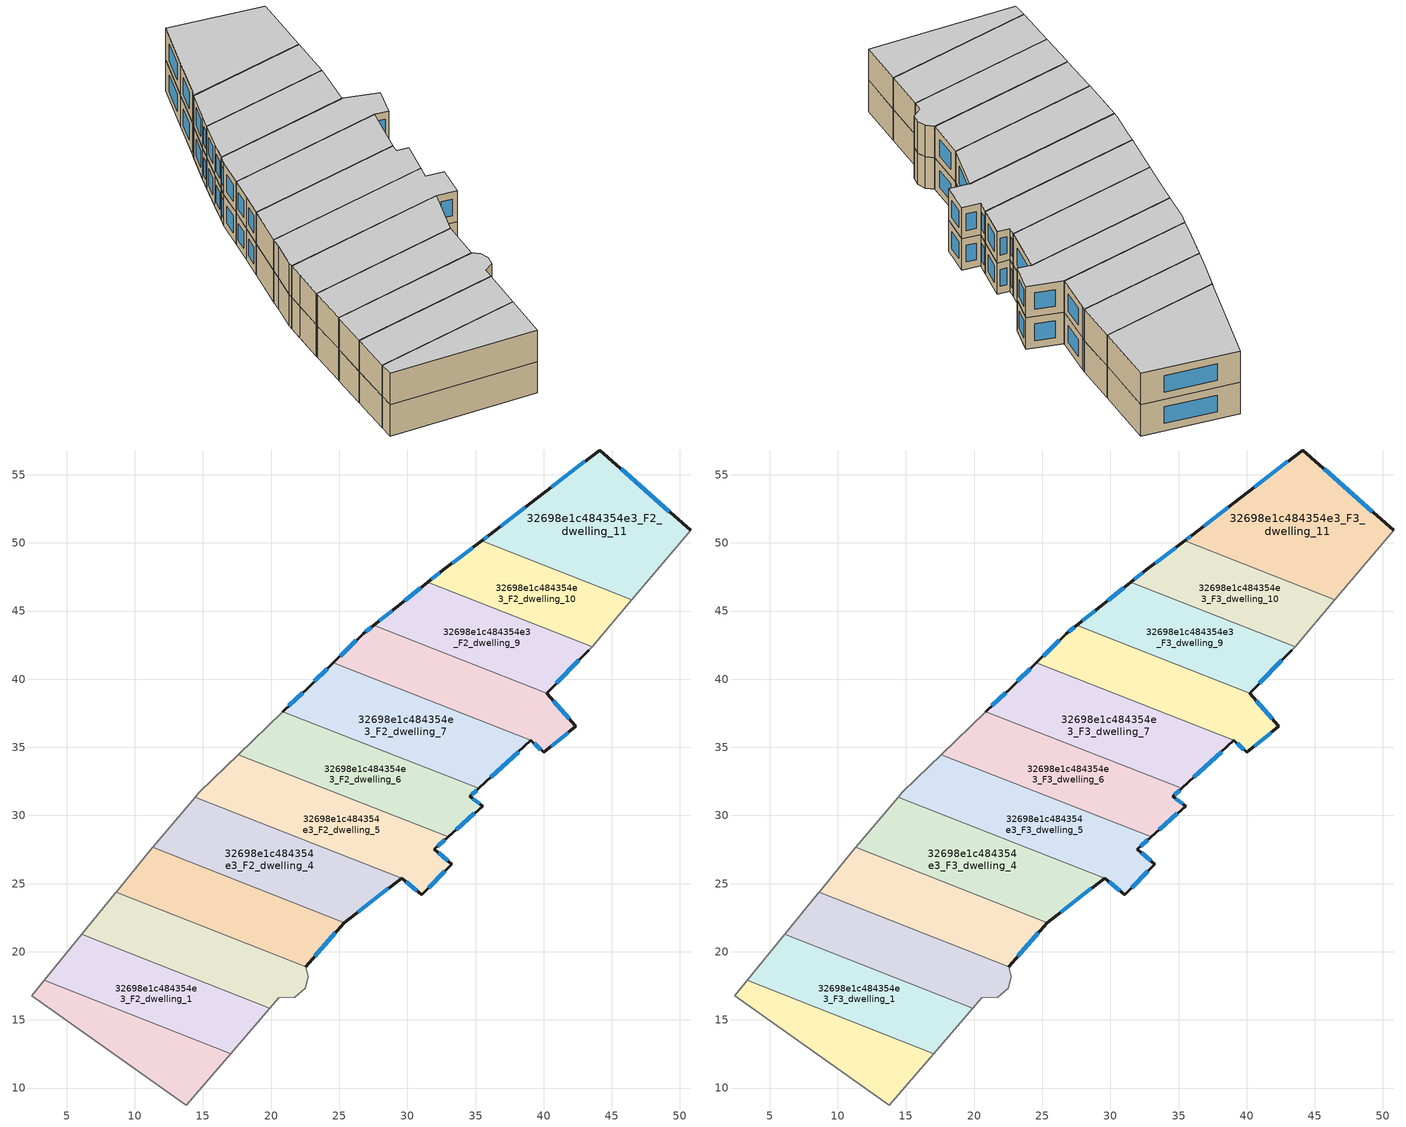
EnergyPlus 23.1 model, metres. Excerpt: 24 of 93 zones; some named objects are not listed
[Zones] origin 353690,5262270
32698e1c484354e3_F2_dwelling_0
 floor to 32698e1c484354e3_F1_dwelling_0 (EU_floor_Construction): 17.04,12.53 13.79,8.76 2.43,16.77 3.35,17.9 z6
 wall to 32698e1c484354e3_F2_dwelling_1 (EU_wall_Construction): 17.04,12.53 3.35,17.9 z6:9
 wall adiabatic (EU_wall_Construction): 3.35,17.9 2.43,16.77 13.79,8.76 17.04,12.53 z6:9
32698e1c484354e3_F2_dwelling_1
 floor to 32698e1c484354e3_F1_dwelling_1 (EU_floor_Construction): 19.92,15.87 17.04,12.53 3.35,17.9 6.11,21.28 z6
 wall to 32698e1c484354e3_F2_dwelling_2 (EU_wall_Construction): 19.92,15.87 6.11,21.28 z6:9
 wall adiabatic (EU_wall_Construction): 17.04,12.53 19.92,15.87 / 6.11,21.28 3.35,17.9 z6:9
32698e1c484354e3_F2_dwelling_10
 floor to 32698e1c484354e3_F1_dwelling_10 (EU_floor_Construction): 46.47,45.83 43.55,42.39 31.5,47.11 32.64,48.02 35.45,50.15 z6
 wall outside (EU_wall_Construction): 35.45,50.15 32.64,48.02 31.5,47.11 z6:9
 wall adiabatic (EU_wall_Construction): 43.55,42.39 46.47,45.83 z6:9
 wall to 32698e1c484354e3_F2_dwelling_9 (EU_wall_Construction): 31.5,47.11 43.55,42.39 z6:9
 wall to 32698e1c484354e3_F2_dwelling_11 (EU_wall_Construction): 46.47,45.83 35.45,50.15 z6:9
 window (EU_Window_Construction): 32.37,47.81 31.77,47.32 / 34.79,49.65 33.3,48.52 z6.7:8.3
32698e1c484354e3_F2_dwelling_11
 floor to 32698e1c484354e3_F1_dwelling_11 (EU_floor_Construction): 50.79,50.91 46.47,45.83 35.45,50.15 36.03,50.59 39.47,53.25 44.11,56.82 z6
 wall outside (EU_wall_Construction): 50.79,50.91 44.11,56.82 39.47,53.25 36.03,50.59 35.45,50.15 z6:9
 wall adiabatic (EU_wall_Construction): 46.47,45.83 50.79,50.91 z6:9
 window (EU_Window_Construction): 49.22,52.3 45.68,55.43 / 35.9,50.49 35.59,50.25 / 38.66,52.63 36.84,51.22 / 43.02,55.98 40.56,54.09 z6.7:8.3
32698e1c484354e3_F2_dwelling_2
 floor to 32698e1c484354e3_F1_dwelling_2 (EU_floor_Construction): 22.56,18.91 22.74,18.15 22.5,17.33 21.73,16.68 20.58,16.64 19.92,15.87 6.11,21.28 8.53,24.25 8.63,24.37 z6
 wall adiabatic (EU_wall_Construction): 19.92,15.87 20.58,16.64 21.73,16.68 22.5,17.33 22.74,18.15 22.56,18.91 / 8.63,24.37 8.53,24.25 6.11,21.28 z6:9
 wall to 32698e1c484354e3_F2_dwelling_3 (EU_wall_Construction): 22.56,18.91 8.63,24.37 z6:9
32698e1c484354e3_F2_dwelling_3
 floor to 32698e1c484354e3_F1_dwelling_3 (EU_floor_Construction): 25.36,22.15 22.56,18.91 8.63,24.37 11.1,27.43 11.3,27.66 z6
 wall outside (EU_wall_Construction): 22.56,18.91 25.36,22.15 z6:9
 wall adiabatic (EU_wall_Construction): 11.3,27.66 11.1,27.43 8.63,24.37 z6:9
 wall to 32698e1c484354e3_F2_dwelling_4 (EU_wall_Construction): 25.36,22.15 11.3,27.66 z6:9
 window (EU_Window_Construction): 23.21,19.67 24.7,21.39 z6.7:8.3
32698e1c484354e3_F2_dwelling_4
 floor to 32698e1c484354e3_F1_dwelling_4 (EU_floor_Construction): 29.57,25.41 25.36,22.15 11.3,27.66 13.41,30.13 14.42,31.35 z6
 wall outside (EU_wall_Construction): 25.36,22.15 29.57,25.41 z6:9
 wall adiabatic (EU_wall_Construction): 14.42,31.35 13.41,30.13 11.3,27.66 z6:9
 wall to 32698e1c484354e3_F2_dwelling_5 (EU_wall_Construction): 29.57,25.41 14.42,31.35 z6:9
 window (EU_Window_Construction): 26.35,22.91 28.58,24.64 z6.7:8.3
32698e1c484354e3_F2_dwelling_5
 floor to 32698e1c484354e3_F1_dwelling_5 (EU_floor_Construction): 32.98,28.42 31.99,27.54 33.25,26.42 31.04,24.17 29.57,25.41 14.42,31.35 14.72,31.71 16.69,33.62 17.57,34.46 z6
 wall outside (EU_wall_Construction): 29.57,25.41 31.04,24.17 33.25,26.42 31.99,27.54 32.98,28.42 z6:9
 wall adiabatic (EU_wall_Construction): 17.57,34.46 16.69,33.62 14.72,31.71 14.42,31.35 z6:9
 wall to 32698e1c484354e3_F2_dwelling_6 (EU_wall_Construction): 32.98,28.42 17.57,34.46 z6:9
 window (EU_Window_Construction): 32.22,27.75 32.75,28.22 / 32.95,26.68 32.28,27.28 / 31.56,24.7 32.73,25.89 / 29.91,25.12 30.69,24.46 z6.7:8.3
32698e1c484354e3_F2_dwelling_6
 floor to 32698e1c484354e3_F1_dwelling_6 (EU_floor_Construction): 35.22,31.99 34.58,31.4 35.51,30.68 32.98,28.42 17.57,34.46 20.87,37.62 z6
 wall outside (EU_wall_Construction): 32.98,28.42 35.51,30.68 34.58,31.4 35.22,31.99 z6:9
 wall adiabatic (EU_wall_Construction): 20.87,37.62 17.57,34.46 z6:9
 wall to 32698e1c484354e3_F2_dwelling_7 (EU_wall_Construction): 35.22,31.99 20.87,37.62 z6:9
 window (EU_Window_Construction): 34.73,31.54 35.07,31.85 / 35.29,30.85 34.8,31.23 / 33.57,28.95 34.92,30.15 z6.7:8.3
32698e1c484354e3_F2_dwelling_7
 floor to 32698e1c484354e3_F1_dwelling_7 (EU_floor_Construction): 39.07,35.5 35.22,31.99 20.87,37.62 22.74,39.41 24.56,41.19 z6
 wall outside (EU_wall_Construction): 24.56,41.19 22.74,39.41 20.87,37.62 / 35.22,31.99 39.07,35.5 z6:9
 wall to 32698e1c484354e3_F2_dwelling_8 (EU_wall_Construction): 39.07,35.5 24.56,41.19 z6:9
 window (EU_Window_Construction): 24.13,40.77 23.17,39.83 / 36.13,32.81 38.17,34.68 / 22.3,38.99 21.31,38.04 z6.7:8.3
32698e1c484354e3_F2_dwelling_8
 floor to 32698e1c484354e3_F1_dwelling_8 (EU_floor_Construction): 40.21,38.98 42.36,36.53 40.02,34.63 39.07,35.5 24.56,41.19 26.77,43.35 27.53,43.95 z6
 wall outside (EU_wall_Construction): 27.53,43.95 26.77,43.35 24.56,41.19 / 39.07,35.5 40.02,34.63 42.36,36.53 40.21,38.98 z6:9
 wall to 32698e1c484354e3_F2_dwelling_9 (EU_wall_Construction): 40.21,38.98 27.53,43.95 z6:9
 window (EU_Window_Construction): 27.35,43.81 26.95,43.49 / 41.86,37.11 40.72,38.4 / 40.57,35.08 41.81,36.09 / 39.29,35.3 39.8,34.84 / 26.25,42.84 25.08,41.7 z6.7:8.3
32698e1c484354e3_F2_dwelling_9
 floor to 32698e1c484354e3_F1_dwelling_9 (EU_floor_Construction): 43.55,42.39 43.32,42.11 40.21,38.98 27.53,43.95 29.28,45.34 31.5,47.11 z6
 wall outside (EU_wall_Construction): 40.21,38.98 43.32,42.11 / 31.5,47.11 29.28,45.34 27.53,43.95 z6:9
 wall adiabatic (EU_wall_Construction): 43.32,42.11 43.55,42.39 z6:9
 window (EU_Window_Construction): 40.94,39.71 42.59,41.38 / 28.87,45.02 27.94,44.28 / 30.98,46.7 29.8,45.76 z6.7:8.3
32698e1c484354e3_F3_dwelling_0
 floor to 32698e1c484354e3_F2_dwelling_0 (EU_floor_Construction): 17.04,12.53 13.79,8.76 2.43,16.77 3.35,17.9 z9
 wall to 32698e1c484354e3_F3_dwelling_1 (EU_wall_Construction): 17.04,12.53 3.35,17.9 z9:12
 wall adiabatic (EU_wall_Construction): 3.35,17.9 2.43,16.77 13.79,8.76 17.04,12.53 z9:12
 ceiling to 32698e1c484354e3_F4_dwelling_0 (EU_floor_Construction): 13.79,8.76 17.04,12.53 3.35,17.9 2.43,16.77 z12
32698e1c484354e3_F3_dwelling_1
 floor to 32698e1c484354e3_F2_dwelling_1 (EU_floor_Construction): 19.92,15.87 17.04,12.53 3.35,17.9 6.11,21.28 z9
 wall to 32698e1c484354e3_F3_dwelling_2 (EU_wall_Construction): 19.92,15.87 6.11,21.28 z9:12
 wall adiabatic (EU_wall_Construction): 17.04,12.53 19.92,15.87 / 6.11,21.28 3.35,17.9 z9:12
 ceiling to 32698e1c484354e3_F4_dwelling_1 (EU_floor_Construction): 17.04,12.53 19.92,15.87 6.11,21.28 3.35,17.9 z12
32698e1c484354e3_F3_dwelling_10
 floor to 32698e1c484354e3_F2_dwelling_10 (EU_floor_Construction): 46.47,45.83 43.55,42.39 31.5,47.11 32.64,48.02 35.45,50.15 z9
 wall outside (EU_wall_Construction): 35.45,50.15 32.64,48.02 31.5,47.11 z9:12
 wall adiabatic (EU_wall_Construction): 43.55,42.39 46.47,45.83 z9:12
 wall to 32698e1c484354e3_F3_dwelling_9 (EU_wall_Construction): 31.5,47.11 43.55,42.39 z9:12
 wall to 32698e1c484354e3_F3_dwelling_11 (EU_wall_Construction): 46.47,45.83 35.45,50.15 z9:12
 window (EU_Window_Construction): 32.37,47.81 31.77,47.32 / 34.79,49.65 33.3,48.52 z9.7:11.3
 ceiling to 32698e1c484354e3_F4_dwelling_10 (EU_floor_Construction): 43.55,42.39 46.47,45.83 35.45,50.15 32.64,48.02 31.5,47.11 z12
32698e1c484354e3_F3_dwelling_11
 floor to 32698e1c484354e3_F2_dwelling_11 (EU_floor_Construction): 50.79,50.91 46.47,45.83 35.45,50.15 36.03,50.59 39.47,53.25 44.11,56.82 z9
 wall outside (EU_wall_Construction): 50.79,50.91 44.11,56.82 39.47,53.25 36.03,50.59 35.45,50.15 z9:12
 wall adiabatic (EU_wall_Construction): 46.47,45.83 50.79,50.91 z9:12
 window (EU_Window_Construction): 49.22,52.3 45.68,55.43 / 35.9,50.49 35.59,50.25 / 38.66,52.63 36.84,51.22 / 43.02,55.98 40.56,54.09 z9.7:11.3
 ceiling to 32698e1c484354e3_F4_dwelling_11 (EU_floor_Construction): 46.47,45.83 50.79,50.91 44.11,56.82 39.47,53.25 36.03,50.59 35.45,50.15 z12
32698e1c484354e3_F3_dwelling_2
 floor to 32698e1c484354e3_F2_dwelling_2 (EU_floor_Construction): 22.56,18.91 22.74,18.15 22.5,17.33 21.73,16.68 20.58,16.64 19.92,15.87 6.11,21.28 8.53,24.25 8.63,24.37 z9
 wall adiabatic (EU_wall_Construction): 19.92,15.87 20.58,16.64 21.73,16.68 22.5,17.33 22.74,18.15 22.56,18.91 / 8.63,24.37 8.53,24.25 6.11,21.28 z9:12
 wall to 32698e1c484354e3_F3_dwelling_3 (EU_wall_Construction): 22.56,18.91 8.63,24.37 z9:12
 ceiling to 32698e1c484354e3_F4_dwelling_2 (EU_floor_Construction): 21.73,16.68 22.5,17.33 22.74,18.15 22.56,18.91 8.63,24.37 8.53,24.25 6.11,21.28 19.92,15.87 20.58,16.64 z12
32698e1c484354e3_F3_dwelling_3
 floor to 32698e1c484354e3_F2_dwelling_3 (EU_floor_Construction): 25.36,22.15 22.56,18.91 8.63,24.37 11.1,27.43 11.3,27.66 z9
 wall outside (EU_wall_Construction): 22.56,18.91 25.36,22.15 z9:12
 wall adiabatic (EU_wall_Construction): 11.3,27.66 11.1,27.43 8.63,24.37 z9:12
 wall to 32698e1c484354e3_F3_dwelling_4 (EU_wall_Construction): 25.36,22.15 11.3,27.66 z9:12
 window (EU_Window_Construction): 23.21,19.67 24.7,21.39 z9.7:11.3
 ceiling to 32698e1c484354e3_F4_dwelling_3 (EU_floor_Construction): 22.56,18.91 25.36,22.15 11.3,27.66 11.1,27.43 8.63,24.37 z12
32698e1c484354e3_F3_dwelling_4
 floor to 32698e1c484354e3_F2_dwelling_4 (EU_floor_Construction): 29.57,25.41 25.36,22.15 11.3,27.66 13.41,30.13 14.42,31.35 z9
 wall outside (EU_wall_Construction): 25.36,22.15 29.57,25.41 z9:12
 wall adiabatic (EU_wall_Construction): 14.42,31.35 13.41,30.13 11.3,27.66 z9:12
 wall to 32698e1c484354e3_F3_dwelling_5 (EU_wall_Construction): 29.57,25.41 14.42,31.35 z9:12
 window (EU_Window_Construction): 26.35,22.91 28.58,24.64 z9.7:11.3
 ceiling to 32698e1c484354e3_F4_dwelling_4 (EU_floor_Construction): 29.57,25.41 14.42,31.35 13.41,30.13 11.3,27.66 25.36,22.15 z12
32698e1c484354e3_F3_dwelling_5
 floor to 32698e1c484354e3_F2_dwelling_5 (EU_floor_Construction): 32.98,28.42 31.99,27.54 33.25,26.42 31.04,24.17 29.57,25.41 14.42,31.35 14.72,31.71 16.69,33.62 17.57,34.46 z9
 wall outside (EU_wall_Construction): 29.57,25.41 31.04,24.17 33.25,26.42 31.99,27.54 32.98,28.42 z9:12
 wall adiabatic (EU_wall_Construction): 17.57,34.46 16.69,33.62 14.72,31.71 14.42,31.35 z9:12
 wall to 32698e1c484354e3_F3_dwelling_6 (EU_wall_Construction): 32.98,28.42 17.57,34.46 z9:12
 window (EU_Window_Construction): 32.22,27.75 32.75,28.22 / 32.95,26.68 32.28,27.28 / 31.56,24.7 32.73,25.89 / 29.91,25.12 30.69,24.46 z9.7:11.3
 ceiling to 32698e1c484354e3_F4_dwelling_5 (EU_floor_Construction): 31.04,24.17 33.25,26.42 31.99,27.54 32.98,28.42 17.57,34.46 16.69,33.62 14.72,31.71 14.42,31.35 29.57,25.41 z12
32698e1c484354e3_F3_dwelling_6
 floor to 32698e1c484354e3_F2_dwelling_6 (EU_floor_Construction): 35.22,31.99 34.58,31.4 35.51,30.68 32.98,28.42 17.57,34.46 20.87,37.62 z9
 wall outside (EU_wall_Construction): 32.98,28.42 35.51,30.68 34.58,31.4 35.22,31.99 z9:12
 wall adiabatic (EU_wall_Construction): 20.87,37.62 17.57,34.46 z9:12
 wall to 32698e1c484354e3_F3_dwelling_7 (EU_wall_Construction): 35.22,31.99 20.87,37.62 z9:12
 window (EU_Window_Construction): 34.73,31.54 35.07,31.85 / 35.29,30.85 34.8,31.23 / 33.57,28.95 34.92,30.15 z9.7:11.3
 ceiling to 32698e1c484354e3_F4_dwelling_6 (EU_floor_Construction): 35.51,30.68 34.58,31.4 35.22,31.99 20.87,37.62 17.57,34.46 32.98,28.42 z12
32698e1c484354e3_F3_dwelling_7
 floor to 32698e1c484354e3_F2_dwelling_7 (EU_floor_Construction): 39.07,35.5 35.22,31.99 20.87,37.62 22.74,39.41 24.56,41.19 z9
 wall outside (EU_wall_Construction): 24.56,41.19 22.74,39.41 20.87,37.62 / 35.22,31.99 39.07,35.5 z9:12
 wall to 32698e1c484354e3_F3_dwelling_8 (EU_wall_Construction): 39.07,35.5 24.56,41.19 z9:12
 window (EU_Window_Construction): 24.13,40.77 23.17,39.83 / 36.13,32.81 38.17,34.68 / 22.3,38.99 21.31,38.04 z9.7:11.3
 ceiling to 32698e1c484354e3_F4_dwelling_7 (EU_floor_Construction): 39.07,35.5 24.56,41.19 22.74,39.41 20.87,37.62 35.22,31.99 z12
32698e1c484354e3_F3_dwelling_8
 floor to 32698e1c484354e3_F2_dwelling_8 (EU_floor_Construction): 40.21,38.98 42.36,36.53 40.02,34.63 39.07,35.5 24.56,41.19 26.77,43.35 27.53,43.95 z9
 wall outside (EU_wall_Construction): 27.53,43.95 26.77,43.35 24.56,41.19 / 39.07,35.5 40.02,34.63 42.36,36.53 40.21,38.98 z9:12
 wall to 32698e1c484354e3_F3_dwelling_9 (EU_wall_Construction): 40.21,38.98 27.53,43.95 z9:12
 window (EU_Window_Construction): 27.35,43.81 26.95,43.49 / 41.86,37.11 40.72,38.4 / 40.57,35.08 41.81,36.09 / 39.29,35.3 39.8,34.84 / 26.25,42.84 25.08,41.7 z9.7:11.3
 ceiling to 32698e1c484354e3_F4_dwelling_8 (EU_floor_Construction): 42.36,36.53 40.21,38.98 27.53,43.95 26.77,43.35 24.56,41.19 39.07,35.5 40.02,34.63 z12
32698e1c484354e3_F3_dwelling_9
 floor to 32698e1c484354e3_F2_dwelling_9 (EU_floor_Construction): 43.55,42.39 43.32,42.11 40.21,38.98 27.53,43.95 29.28,45.34 31.5,47.11 z9
 wall outside (EU_wall_Construction): 40.21,38.98 43.32,42.11 / 31.5,47.11 29.28,45.34 27.53,43.95 z9:12
 wall adiabatic (EU_wall_Construction): 43.32,42.11 43.55,42.39 z9:12
 window (EU_Window_Construction): 40.94,39.71 42.59,41.38 / 28.87,45.02 27.94,44.28 / 30.98,46.7 29.8,45.76 z9.7:11.3
 ceiling to 32698e1c484354e3_F4_dwelling_9 (EU_floor_Construction): 43.32,42.11 43.55,42.39 31.5,47.11 29.28,45.34 27.53,43.95 40.21,38.98 z12
[Building]
EU S2 Campaign: North Axis=0; Terrain=City; Solar Distribution=FullExterior
[Site:Location]
Budapest.Ferenc.Liszt.Intl.AP: Latitude=47.437; Longitude=19.256; Time Zone=1; Elevation=185
[SizingPeriod:WeatherFileDays]
AnnualSizingPeriod: Begin Month=1; Begin Day of Month=1; End Month=12; End Day of Month=31; Day of Week for Start Day=Monday; Use Weather File Daylight Saving Period=No; Use Weather File Rain and Snow Indicators=No
[MATERIAL]
EU_InternalMass_Material: Roughness=MediumRough; Thickness=0.1; Conductivity=1; Density=1800; Specific Heat=900; Thermal Absorptance=0.9; Solar Absorptance=0.7; Visible Absorptance=0.7
[MATERIAL:NOMASS] Roughness=MediumRough; Thermal Absorptance=0.9; Solar Absorptance=0.7; Visible Absorptance=0.7
Name | Thermal Resistance
EU_wall_NoMass | 0.832559
EU_floor_NoMass | 0.872794
[WINDOWMATERIAL:SIMPLEGLAZINGSYSTEM]
EU_Window_SimpleGlazing: UFactor=2.79869; Solar Heat Gain Coefficient=0.75; Visible Transmittance=0.75
[CONSTRUCTION]
EU_wall_Construction: EU_wall_NoMass
EU_floor_Construction: EU_floor_NoMass
EU_Window_Construction: EU_Window_SimpleGlazing
EU_InternalMass_Construction: EU_InternalMass_Material
[ZONE] Type=1; Multiplier=1; Ceiling Height=autocalculate; Floor Area=autocalculate; Part of Total Floor Area=Yes
Name | Volume
32698e1c484354e3_F2_dwelling_0; 32698e1c484354e3_F3_dwelling_0 | 133.978
32698e1c484354e3_F2_dwelling_1; 32698e1c484354e3_F3_dwelling_1 | 184.171
32698e1c484354e3_F2_dwelling_10; 32698e1c484354e3_F3_dwelling_10 | 158.894
32698e1c484354e3_F2_dwelling_11; 32698e1c484354e3_F3_dwelling_11 | 255.694
32698e1c484354e3_F2_dwelling_2; 32698e1c484354e3_F3_dwelling_2 | 175.548
32698e1c484354e3_F2_dwelling_3; 32698e1c484354e3_F3_dwelling_3 | 181.861
32698e1c484354e3_F2_dwelling_4; 32698e1c484354e3_F3_dwelling_4 | 215.205
32698e1c484354e3_F2_dwelling_5; 32698e1c484354e3_F3_dwelling_5 | 216.881
32698e1c484354e3_F2_dwelling_6; 32698e1c484354e3_F3_dwelling_6 | 202.932
32698e1c484354e3_F2_dwelling_7; 32698e1c484354e3_F3_dwelling_7 | 217.255
32698e1c484354e3_F2_dwelling_8; 32698e1c484354e3_F3_dwelling_8 | 181.585
32698e1c484354e3_F2_dwelling_9; 32698e1c484354e3_F3_dwelling_9 | 175.362
[INTERNALMASS] Construction=EU_InternalMass_Construction
Name | Zone or ZoneList | Surface Area
32698e1c484354e3_F2_dwelling_0_EU_InternalMass | 32698e1c484354e3_F2_dwelling_0 | 44.659
32698e1c484354e3_F2_dwelling_1_EU_InternalMass | 32698e1c484354e3_F2_dwelling_1 | 61.3902
32698e1c484354e3_F2_dwelling_2_EU_InternalMass | 32698e1c484354e3_F2_dwelling_2 | 58.5158
32698e1c484354e3_F2_dwelling_3_EU_InternalMass | 32698e1c484354e3_F2_dwelling_3 | 60.6205
32698e1c484354e3_F2_dwelling_4_EU_InternalMass | 32698e1c484354e3_F2_dwelling_4 | 71.7347
32698e1c484354e3_F2_dwelling_5_EU_InternalMass | 32698e1c484354e3_F2_dwelling_5 | 72.2934
32698e1c484354e3_F2_dwelling_6_EU_InternalMass | 32698e1c484354e3_F2_dwelling_6 | 67.6438
32698e1c484354e3_F2_dwelling_7_EU_InternalMass | 32698e1c484354e3_F2_dwelling_7 | 72.4183
32698e1c484354e3_F2_dwelling_8_EU_InternalMass | 32698e1c484354e3_F2_dwelling_8 | 60.5281
32698e1c484354e3_F2_dwelling_9_EU_InternalMass | 32698e1c484354e3_F2_dwelling_9 | 58.4542
32698e1c484354e3_F2_dwelling_10_EU_InternalMass | 32698e1c484354e3_F2_dwelling_10 | 52.9648
32698e1c484354e3_F2_dwelling_11_EU_InternalMass | 32698e1c484354e3_F2_dwelling_11 | 85.2314
32698e1c484354e3_F3_dwelling_0_EU_InternalMass | 32698e1c484354e3_F3_dwelling_0 | 44.659
32698e1c484354e3_F3_dwelling_1_EU_InternalMass | 32698e1c484354e3_F3_dwelling_1 | 61.3902
32698e1c484354e3_F3_dwelling_2_EU_InternalMass | 32698e1c484354e3_F3_dwelling_2 | 58.5158
32698e1c484354e3_F3_dwelling_3_EU_InternalMass | 32698e1c484354e3_F3_dwelling_3 | 60.6205
32698e1c484354e3_F3_dwelling_4_EU_InternalMass | 32698e1c484354e3_F3_dwelling_4 | 71.7347
32698e1c484354e3_F3_dwelling_5_EU_InternalMass | 32698e1c484354e3_F3_dwelling_5 | 72.2934
32698e1c484354e3_F3_dwelling_6_EU_InternalMass | 32698e1c484354e3_F3_dwelling_6 | 67.6438
32698e1c484354e3_F3_dwelling_7_EU_InternalMass | 32698e1c484354e3_F3_dwelling_7 | 72.4183
32698e1c484354e3_F3_dwelling_8_EU_InternalMass | 32698e1c484354e3_F3_dwelling_8 | 60.5281
32698e1c484354e3_F3_dwelling_9_EU_InternalMass | 32698e1c484354e3_F3_dwelling_9 | 58.4542
32698e1c484354e3_F3_dwelling_10_EU_InternalMass | 32698e1c484354e3_F3_dwelling_10 | 52.9648
32698e1c484354e3_F3_dwelling_11_EU_InternalMass | 32698e1c484354e3_F3_dwelling_11 | 85.2314
[OTHEREQUIPMENT] Fuel Type=Electricity; Design Level Calculation Method=Watts/Area; Power per Zone Floor Area=1; Fraction Latent=0; Fraction Radiant=0; Fraction Lost=0; Carbon Dioxide Generation Rate=0; EndUse Subcategory=EU_Step8_InternalGains
Name | Zone or ZoneList or Space or SpaceList | Schedule
EU_Step8_InternalGain_32698e1c484354e3_F2_dwelling_0_f000 | 32698e1c484354e3_F2_dwelling_0 | EU_Step8_GainSchedule_32698e1c484354e3_F2_dwelling_0_f000
EU_Step8_InternalGain_32698e1c484354e3_F2_dwelling_1_f000 | 32698e1c484354e3_F2_dwelling_1 | EU_Step8_GainSchedule_32698e1c484354e3_F2_dwelling_1_f000
EU_Step8_InternalGain_32698e1c484354e3_F2_dwelling_2_f000 | 32698e1c484354e3_F2_dwelling_2 | EU_Step8_GainSchedule_32698e1c484354e3_F2_dwelling_2_f000
EU_Step8_InternalGain_32698e1c484354e3_F2_dwelling_3_f000 | 32698e1c484354e3_F2_dwelling_3 | EU_Step8_GainSchedule_32698e1c484354e3_F2_dwelling_3_f000
EU_Step8_InternalGain_32698e1c484354e3_F2_dwelling_4_f000 | 32698e1c484354e3_F2_dwelling_4 | EU_Step8_GainSchedule_32698e1c484354e3_F2_dwelling_4_f000
EU_Step8_InternalGain_32698e1c484354e3_F2_dwelling_5_f000 | 32698e1c484354e3_F2_dwelling_5 | EU_Step8_GainSchedule_32698e1c484354e3_F2_dwelling_5_f000
EU_Step8_InternalGain_32698e1c484354e3_F2_dwelling_6_f000 | 32698e1c484354e3_F2_dwelling_6 | EU_Step8_GainSchedule_32698e1c484354e3_F2_dwelling_6_f000
EU_Step8_InternalGain_32698e1c484354e3_F2_dwelling_7_f000 | 32698e1c484354e3_F2_dwelling_7 | EU_Step8_GainSchedule_32698e1c484354e3_F2_dwelling_7_f000
EU_Step8_InternalGain_32698e1c484354e3_F2_dwelling_8_f000 | 32698e1c484354e3_F2_dwelling_8 | EU_Step8_GainSchedule_32698e1c484354e3_F2_dwelling_8_f000
EU_Step8_InternalGain_32698e1c484354e3_F2_dwelling_9_f000 | 32698e1c484354e3_F2_dwelling_9 | EU_Step8_GainSchedule_32698e1c484354e3_F2_dwelling_9_f000
EU_Step8_InternalGain_32698e1c484354e3_F2_dwelling_10_f000 | 32698e1c484354e3_F2_dwelling_10 | EU_Step8_GainSchedule_32698e1c484354e3_F2_dwelling_10_f000
EU_Step8_InternalGain_32698e1c484354e3_F2_dwelling_11_f000 | 32698e1c484354e3_F2_dwelling_11 | EU_Step8_GainSchedule_32698e1c484354e3_F2_dwelling_11_f000
EU_Step8_InternalGain_32698e1c484354e3_F3_dwelling_0_f000 | 32698e1c484354e3_F3_dwelling_0 | EU_Step8_GainSchedule_32698e1c484354e3_F3_dwelling_0_f000
EU_Step8_InternalGain_32698e1c484354e3_F3_dwelling_1_f000 | 32698e1c484354e3_F3_dwelling_1 | EU_Step8_GainSchedule_32698e1c484354e3_F3_dwelling_1_f000
EU_Step8_InternalGain_32698e1c484354e3_F3_dwelling_2_f000 | 32698e1c484354e3_F3_dwelling_2 | EU_Step8_GainSchedule_32698e1c484354e3_F3_dwelling_2_f000
EU_Step8_InternalGain_32698e1c484354e3_F3_dwelling_3_f000 | 32698e1c484354e3_F3_dwelling_3 | EU_Step8_GainSchedule_32698e1c484354e3_F3_dwelling_3_f000
EU_Step8_InternalGain_32698e1c484354e3_F3_dwelling_4_f000 | 32698e1c484354e3_F3_dwelling_4 | EU_Step8_GainSchedule_32698e1c484354e3_F3_dwelling_4_f000
EU_Step8_InternalGain_32698e1c484354e3_F3_dwelling_5_f000 | 32698e1c484354e3_F3_dwelling_5 | EU_Step8_GainSchedule_32698e1c484354e3_F3_dwelling_5_f000
EU_Step8_InternalGain_32698e1c484354e3_F3_dwelling_6_f000 | 32698e1c484354e3_F3_dwelling_6 | EU_Step8_GainSchedule_32698e1c484354e3_F3_dwelling_6_f000
EU_Step8_InternalGain_32698e1c484354e3_F3_dwelling_7_f000 | 32698e1c484354e3_F3_dwelling_7 | EU_Step8_GainSchedule_32698e1c484354e3_F3_dwelling_7_f000
EU_Step8_InternalGain_32698e1c484354e3_F3_dwelling_8_f000 | 32698e1c484354e3_F3_dwelling_8 | EU_Step8_GainSchedule_32698e1c484354e3_F3_dwelling_8_f000
EU_Step8_InternalGain_32698e1c484354e3_F3_dwelling_9_f000 | 32698e1c484354e3_F3_dwelling_9 | EU_Step8_GainSchedule_32698e1c484354e3_F3_dwelling_9_f000
EU_Step8_InternalGain_32698e1c484354e3_F3_dwelling_10_f000 | 32698e1c484354e3_F3_dwelling_10 | EU_Step8_GainSchedule_32698e1c484354e3_F3_dwelling_10_f000
EU_Step8_InternalGain_32698e1c484354e3_F3_dwelling_11_f000 | 32698e1c484354e3_F3_dwelling_11 | EU_Step8_GainSchedule_32698e1c484354e3_F3_dwelling_11_f000
[ZONEVENTILATION:DESIGNFLOWRATE] Schedule=EU_AlwaysOn; Design Flow Rate Calculation Method=AirChanges/Hour; Air Changes per Hour=0.475469; Ventilation Type=Natural; Fan Pressure Rise=0; Fan Total Efficiency=1; Constant Term Coefficient=1; Temperature Term Coefficient=0; Velocity Term Coefficient=0; Velocity Squared Term Coefficient=0; Minimum Indoor Temperature=-100; Maximum Indoor Temperature=100; Delta Temperature=-100; Minimum Outdoor Temperature=-100; Maximum Outdoor Temperature=100; Maximum Wind Speed=40
Name | Zone or ZoneList or Space or SpaceList
EU_ConstantAir_32698e1c484354e3_F2_dwelling_0 | 32698e1c484354e3_F2_dwelling_0
EU_ConstantAir_32698e1c484354e3_F2_dwelling_1 | 32698e1c484354e3_F2_dwelling_1
EU_ConstantAir_32698e1c484354e3_F2_dwelling_2 | 32698e1c484354e3_F2_dwelling_2
EU_ConstantAir_32698e1c484354e3_F2_dwelling_3 | 32698e1c484354e3_F2_dwelling_3
EU_ConstantAir_32698e1c484354e3_F2_dwelling_4 | 32698e1c484354e3_F2_dwelling_4
EU_ConstantAir_32698e1c484354e3_F2_dwelling_5 | 32698e1c484354e3_F2_dwelling_5
EU_ConstantAir_32698e1c484354e3_F2_dwelling_6 | 32698e1c484354e3_F2_dwelling_6
EU_ConstantAir_32698e1c484354e3_F2_dwelling_7 | 32698e1c484354e3_F2_dwelling_7
EU_ConstantAir_32698e1c484354e3_F2_dwelling_8 | 32698e1c484354e3_F2_dwelling_8
EU_ConstantAir_32698e1c484354e3_F2_dwelling_9 | 32698e1c484354e3_F2_dwelling_9
EU_ConstantAir_32698e1c484354e3_F2_dwelling_10 | 32698e1c484354e3_F2_dwelling_10
EU_ConstantAir_32698e1c484354e3_F2_dwelling_11 | 32698e1c484354e3_F2_dwelling_11
EU_ConstantAir_32698e1c484354e3_F3_dwelling_0 | 32698e1c484354e3_F3_dwelling_0
EU_ConstantAir_32698e1c484354e3_F3_dwelling_1 | 32698e1c484354e3_F3_dwelling_1
EU_ConstantAir_32698e1c484354e3_F3_dwelling_2 | 32698e1c484354e3_F3_dwelling_2
EU_ConstantAir_32698e1c484354e3_F3_dwelling_3 | 32698e1c484354e3_F3_dwelling_3
EU_ConstantAir_32698e1c484354e3_F3_dwelling_4 | 32698e1c484354e3_F3_dwelling_4
EU_ConstantAir_32698e1c484354e3_F3_dwelling_5 | 32698e1c484354e3_F3_dwelling_5
EU_ConstantAir_32698e1c484354e3_F3_dwelling_6 | 32698e1c484354e3_F3_dwelling_6
EU_ConstantAir_32698e1c484354e3_F3_dwelling_7 | 32698e1c484354e3_F3_dwelling_7
EU_ConstantAir_32698e1c484354e3_F3_dwelling_8 | 32698e1c484354e3_F3_dwelling_8
EU_ConstantAir_32698e1c484354e3_F3_dwelling_9 | 32698e1c484354e3_F3_dwelling_9
EU_ConstantAir_32698e1c484354e3_F3_dwelling_10 | 32698e1c484354e3_F3_dwelling_10
EU_ConstantAir_32698e1c484354e3_F3_dwelling_11 | 32698e1c484354e3_F3_dwelling_11
[HVACTEMPLATE:ZONE:IDEALLOADSAIRSYSTEM] System Availability Schedule=EU_AlwaysOn; Maximum Heating Supply Air Temperature=50; Minimum Cooling Supply Air Temperature=13; Maximum Heating Supply Air Humidity Ratio=0.0156; Minimum Cooling Supply Air Humidity Ratio=0.0077; Heating Limit=NoLimit; Cooling Limit=NoLimit; Heating Availability Schedule=EU_AlwaysOn; Cooling Availability Schedule=EU_CoolingOff; Dehumidification Control Type=ConstantSensibleHeatRatio; Cooling Sensible Heat Ratio=0.7; Dehumidification Setpoint=60; Humidification Control Type=None; Humidification Setpoint=30; Outdoor Air Method=None; Outdoor Air Flow Rate per Person=0.00944; Outdoor Air Flow Rate per Zone Floor Area=0; Outdoor Air Flow Rate per Zone=0; Demand Controlled Ventilation Type=None; Outdoor Air Economizer Type=NoEconomizer; Heat Recovery Type=None; Sensible Heat Recovery Effectiveness=0.7; Latent Heat Recovery Effectiveness=0.65
Name | Template Thermostat
32698e1c484354e3_F2_dwelling_0 | EU_HeatOnly_32698e1c484354e3_F2_dwelling_0
32698e1c484354e3_F2_dwelling_1 | EU_HeatOnly_32698e1c484354e3_F2_dwelling_1
32698e1c484354e3_F2_dwelling_2 | EU_HeatOnly_32698e1c484354e3_F2_dwelling_2
32698e1c484354e3_F2_dwelling_3 | EU_HeatOnly_32698e1c484354e3_F2_dwelling_3
32698e1c484354e3_F2_dwelling_4 | EU_HeatOnly_32698e1c484354e3_F2_dwelling_4
32698e1c484354e3_F2_dwelling_5 | EU_HeatOnly_32698e1c484354e3_F2_dwelling_5
32698e1c484354e3_F2_dwelling_6 | EU_HeatOnly_32698e1c484354e3_F2_dwelling_6
32698e1c484354e3_F2_dwelling_7 | EU_HeatOnly_32698e1c484354e3_F2_dwelling_7
32698e1c484354e3_F2_dwelling_8 | EU_HeatOnly_32698e1c484354e3_F2_dwelling_8
32698e1c484354e3_F2_dwelling_9 | EU_HeatOnly_32698e1c484354e3_F2_dwelling_9
32698e1c484354e3_F2_dwelling_10 | EU_HeatOnly_32698e1c484354e3_F2_dwelling_10
32698e1c484354e3_F2_dwelling_11 | EU_HeatOnly_32698e1c484354e3_F2_dwelling_11
32698e1c484354e3_F3_dwelling_0 | EU_HeatOnly_32698e1c484354e3_F3_dwelling_0
32698e1c484354e3_F3_dwelling_1 | EU_HeatOnly_32698e1c484354e3_F3_dwelling_1
32698e1c484354e3_F3_dwelling_2 | EU_HeatOnly_32698e1c484354e3_F3_dwelling_2
32698e1c484354e3_F3_dwelling_3 | EU_HeatOnly_32698e1c484354e3_F3_dwelling_3
32698e1c484354e3_F3_dwelling_4 | EU_HeatOnly_32698e1c484354e3_F3_dwelling_4
32698e1c484354e3_F3_dwelling_5 | EU_HeatOnly_32698e1c484354e3_F3_dwelling_5
32698e1c484354e3_F3_dwelling_6 | EU_HeatOnly_32698e1c484354e3_F3_dwelling_6
32698e1c484354e3_F3_dwelling_7 | EU_HeatOnly_32698e1c484354e3_F3_dwelling_7
32698e1c484354e3_F3_dwelling_8 | EU_HeatOnly_32698e1c484354e3_F3_dwelling_8
32698e1c484354e3_F3_dwelling_9 | EU_HeatOnly_32698e1c484354e3_F3_dwelling_9
32698e1c484354e3_F3_dwelling_10 | EU_HeatOnly_32698e1c484354e3_F3_dwelling_10
32698e1c484354e3_F3_dwelling_11 | EU_HeatOnly_32698e1c484354e3_F3_dwelling_11
[SIZING:ZONE] Zone Cooling Design Supply Air Temperature Input Method=SupplyAirTemperature; Zone Cooling Design Supply Air Temperature=13; Zone Heating Design Supply Air Temperature Input Method=SupplyAirTemperature; Zone Heating Design Supply Air Temperature=50; Zone Cooling Design Supply Air Humidity Ratio=0.008; Zone Heating Design Supply Air Humidity Ratio=0.008; Cooling Design Air Flow Method=DesignDay; Cooling Design Air Flow Rate=0; Cooling Minimum Air Flow per Zone Floor Area=0.000762; Cooling Minimum Air Flow=0; Cooling Minimum Air Flow Fraction=0.2; Heating Design Air Flow Method=DesignDay; Heating Design Air Flow Rate=0; Heating Maximum Air Flow per Zone Floor Area=0.002032; Heating Maximum Air Flow=0.141576; Heating Maximum Air Flow Fraction=0.3; Account for Dedicated Outdoor Air System=No; Dedicated Outdoor Air System Control Strategy=NeutralSupplyAir; Dedicated Outdoor Air Low Setpoint Temperature for Design=autosize; Dedicated Outdoor Air High Setpoint Temperature for Design=autosize; Zone Load Sizing Method=Sensible Load Only No Latent Load; Zone Latent Cooling Design Supply Air Humidity Ratio Input Method=HumidityRatioDifference; Zone Cooling Design Supply Air Humidity Ratio Difference=0.005; Zone Latent Heating Design Supply Air Humidity Ratio Input Method=HumidityRatioDifference; Zone Humidification Design Supply Air Humidity Ratio Difference=0.005
32698e1c484354e3_F2_dwelling_0; 32698e1c484354e3_F2_dwelling_1; 32698e1c484354e3_F2_dwelling_2; 32698e1c484354e3_F2_dwelling_3; 32698e1c484354e3_F2_dwelling_4; 32698e1c484354e3_F2_dwelling_5; 32698e1c484354e3_F2_dwelling_6; 32698e1c484354e3_F2_dwelling_7; 32698e1c484354e3_F2_dwelling_8; 32698e1c484354e3_F2_dwelling_9; 32698e1c484354e3_F2_dwelling_10; 32698e1c484354e3_F2_dwelling_11; 32698e1c484354e3_F3_dwelling_0; 32698e1c484354e3_F3_dwelling_1; 32698e1c484354e3_F3_dwelling_2; 32698e1c484354e3_F3_dwelling_3; 32698e1c484354e3_F3_dwelling_4; 32698e1c484354e3_F3_dwelling_5; 32698e1c484354e3_F3_dwelling_6; 32698e1c484354e3_F3_dwelling_7; 32698e1c484354e3_F3_dwelling_8; 32698e1c484354e3_F3_dwelling_9; 32698e1c484354e3_F3_dwelling_10; 32698e1c484354e3_F3_dwelling_11
[SCHEDULE:CONSTANT]
Name | Hourly Value
EU_AlwaysOn | 1
EU_CoolingOff | 0
[SCHEDULE:FILE] Column Number=1; Rows to Skip at Top=0; Number of Hours of Data=8760; Column Separator=Comma; Interpolate to Timestep=No; Minutes per Item=60; Adjust Schedule for Daylight Savings=Yes
Name | File
EU_Step8_GainSchedule_32698e1c484354e3_F2_dwelling_0_f000 | ../../schedules/32698e1c484354e3/32698e1c484354e3_F2_dwelling_0_f000_gain.csv
EU_Step8_GainSchedule_32698e1c484354e3_F2_dwelling_1_f000 | ../../schedules/32698e1c484354e3/32698e1c484354e3_F2_dwelling_1_f000_gain.csv
EU_Step8_GainSchedule_32698e1c484354e3_F2_dwelling_2_f000 | ../../schedules/32698e1c484354e3/32698e1c484354e3_F2_dwelling_2_f000_gain.csv
EU_Step8_GainSchedule_32698e1c484354e3_F2_dwelling_3_f000 | ../../schedules/32698e1c484354e3/32698e1c484354e3_F2_dwelling_3_f000_gain.csv
EU_Step8_GainSchedule_32698e1c484354e3_F2_dwelling_4_f000 | ../../schedules/32698e1c484354e3/32698e1c484354e3_F2_dwelling_4_f000_gain.csv
EU_Step8_GainSchedule_32698e1c484354e3_F2_dwelling_5_f000 | ../../schedules/32698e1c484354e3/32698e1c484354e3_F2_dwelling_5_f000_gain.csv
EU_Step8_GainSchedule_32698e1c484354e3_F2_dwelling_6_f000 | ../../schedules/32698e1c484354e3/32698e1c484354e3_F2_dwelling_6_f000_gain.csv
EU_Step8_GainSchedule_32698e1c484354e3_F2_dwelling_7_f000 | ../../schedules/32698e1c484354e3/32698e1c484354e3_F2_dwelling_7_f000_gain.csv
EU_Step8_GainSchedule_32698e1c484354e3_F2_dwelling_8_f000 | ../../schedules/32698e1c484354e3/32698e1c484354e3_F2_dwelling_8_f000_gain.csv
EU_Step8_GainSchedule_32698e1c484354e3_F2_dwelling_9_f000 | ../../schedules/32698e1c484354e3/32698e1c484354e3_F2_dwelling_9_f000_gain.csv
EU_Step8_GainSchedule_32698e1c484354e3_F2_dwelling_10_f000 | ../../schedules/32698e1c484354e3/32698e1c484354e3_F2_dwelling_10_f000_gain.csv
EU_Step8_GainSchedule_32698e1c484354e3_F2_dwelling_11_f000 | ../../schedules/32698e1c484354e3/32698e1c484354e3_F2_dwelling_11_f000_gain.csv
EU_Step8_GainSchedule_32698e1c484354e3_F3_dwelling_0_f000 | ../../schedules/32698e1c484354e3/32698e1c484354e3_F3_dwelling_0_f000_gain.csv
EU_Step8_GainSchedule_32698e1c484354e3_F3_dwelling_1_f000 | ../../schedules/32698e1c484354e3/32698e1c484354e3_F3_dwelling_1_f000_gain.csv
EU_Step8_GainSchedule_32698e1c484354e3_F3_dwelling_2_f000 | ../../schedules/32698e1c484354e3/32698e1c484354e3_F3_dwelling_2_f000_gain.csv
EU_Step8_GainSchedule_32698e1c484354e3_F3_dwelling_3_f000 | ../../schedules/32698e1c484354e3/32698e1c484354e3_F3_dwelling_3_f000_gain.csv
EU_Step8_GainSchedule_32698e1c484354e3_F3_dwelling_4_f000 | ../../schedules/32698e1c484354e3/32698e1c484354e3_F3_dwelling_4_f000_gain.csv
EU_Step8_GainSchedule_32698e1c484354e3_F3_dwelling_5_f000 | ../../schedules/32698e1c484354e3/32698e1c484354e3_F3_dwelling_5_f000_gain.csv
EU_Step8_GainSchedule_32698e1c484354e3_F3_dwelling_6_f000 | ../../schedules/32698e1c484354e3/32698e1c484354e3_F3_dwelling_6_f000_gain.csv
EU_Step8_GainSchedule_32698e1c484354e3_F3_dwelling_7_f000 | ../../schedules/32698e1c484354e3/32698e1c484354e3_F3_dwelling_7_f000_gain.csv
EU_Step8_GainSchedule_32698e1c484354e3_F3_dwelling_8_f000 | ../../schedules/32698e1c484354e3/32698e1c484354e3_F3_dwelling_8_f000_gain.csv
EU_Step8_GainSchedule_32698e1c484354e3_F3_dwelling_9_f000 | ../../schedules/32698e1c484354e3/32698e1c484354e3_F3_dwelling_9_f000_gain.csv
EU_Step8_GainSchedule_32698e1c484354e3_F3_dwelling_10_f000 | ../../schedules/32698e1c484354e3/32698e1c484354e3_F3_dwelling_10_f000_gain.csv
EU_Step8_GainSchedule_32698e1c484354e3_F3_dwelling_11_f000 | ../../schedules/32698e1c484354e3/32698e1c484354e3_F3_dwelling_11_f000_gain.csv
